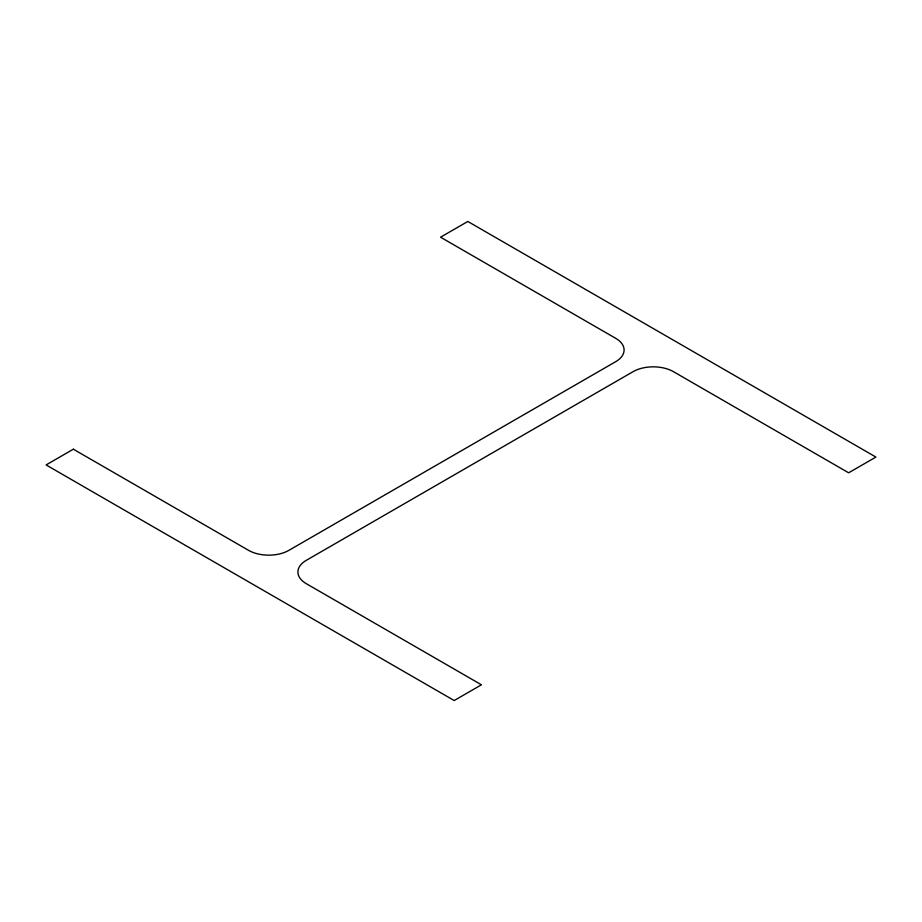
<?xml version="1.0" encoding="UTF-8"?>
<svg xmlns="http://www.w3.org/2000/svg" width="922" height="922" viewBox="0 0 922 922"><rect width="100%" height="100%" fill="white"/><g stroke="black" fill="none" stroke-linecap="round" stroke-linejoin="round"><path stroke-width="1.38" d="M73.357 449.198L46.1 464.93L454.189 700.536L481.445 684.804L306.265 583.661A28.559 16.492 0 0 1 306.265 560.346L633.068 371.67A28.559 16.492 0 0 1 673.452 371.67L848.643 472.802L875.9 457.07L467.811 221.464L440.555 237.196L615.735 338.339A28.559 16.492 0 0 1 615.735 361.655L288.932 550.33A28.559 16.492 0 0 1 248.548 550.33L73.357 449.198"/></g></svg>
